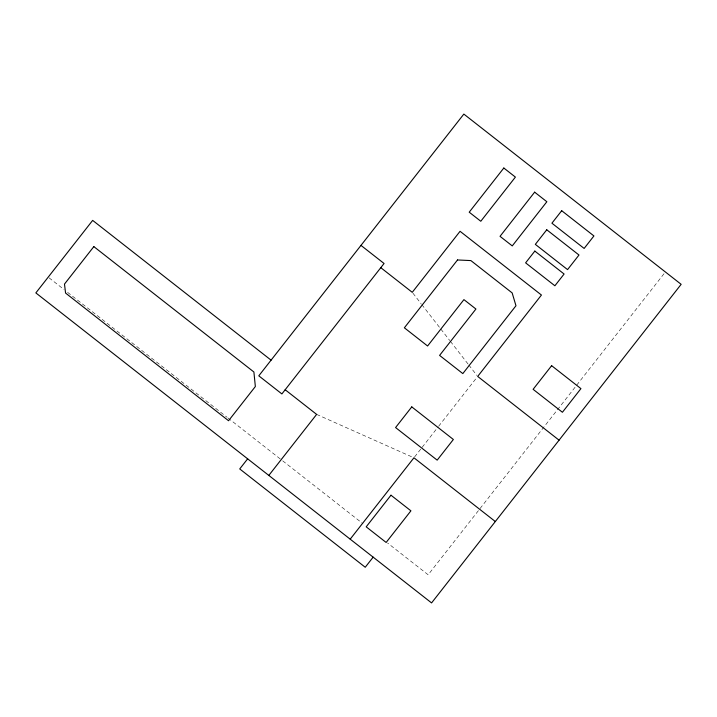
<?xml version="1.0" encoding="UTF-8"?>
<svg xmlns="http://www.w3.org/2000/svg" width="717" height="717" viewBox="0 0 717 717"><rect width="100%" height="100%" fill="white"/><g stroke="black" fill="none" stroke-linecap="round" stroke-linejoin="round"><path stroke-width="0.54" stroke-dasharray="3.58 2.69" d="M414.632 456.917L421.479 448.161M422.17 447.291L437.935 427.162M438.616 426.292L477.002 377.294M664.005 273.733L428.157 574.792L387.601 543.029M316.627 414.39L411.917 456.89M49.079 277.837L64.073 289.578M67.595 292.339L227.155 417.339M228.042 418.029L281.817 460.153M282.695 460.843L362.919 523.688M412.938 293.199L421.112 303.712M421.793 304.591L440.202 328.234M440.883 329.112L449.747 340.503M450.428 341.373L468.147 364.155M468.828 365.025L477.011 375.538"/><path stroke-width="1.08" d="M247.652 458.835L239.729 468.936L365.24 567.255L373.154 557.154M268.821 475.416L316.627 414.39L285.169 389.743M350.192 539.166L413.942 457.787L495.322 521.537M360.974 245.393L384.07 263.489L281.889 393.929L258.792 375.833L463.845 114.084L681.15 284.326L431.571 602.916L35.85 292.912L92.663 220.388L271.08 360.158M380.79 267.674L412.257 292.321L460.063 231.295L541.443 295.037L477.692 376.416L559.063 440.166M93.837 246.612L64.485 284.084L65.57 293.065L228.553 420.736L255.351 386.535L253.899 371.998L93.837 246.612M503.818 168.02L469.214 212.187L480.793 221.257L515.398 177.09L503.818 168.02M457.509 259.966L404.37 327.803L427.592 345.997L463.926 299.625L475.927 309.027L439.593 355.399L462.823 373.593L515.971 305.756L512.162 292.921L470.881 260.585L457.509 259.966M534.64 192.165L500.036 236.332L512.261 245.904L546.856 201.737L534.64 192.165M546.757 229.781L535.33 244.363L567.559 269.61L578.986 255.019L546.757 229.781M561.698 210.708L551.92 223.193L584.14 248.44L593.927 235.947L561.698 210.708M411.773 406.889L395.578 427.556L437.182 460.144L453.368 439.485L411.773 406.889M534.828 251.084L525.615 262.852L554.886 285.778L564.1 274.019L534.828 251.084M390.971 495.205L366.199 526.834L386.14 542.455L410.913 510.827L390.971 495.205M551.633 365.679L533.116 389.313L562.415 412.266L580.931 388.632L551.633 365.679"/></g></svg>
